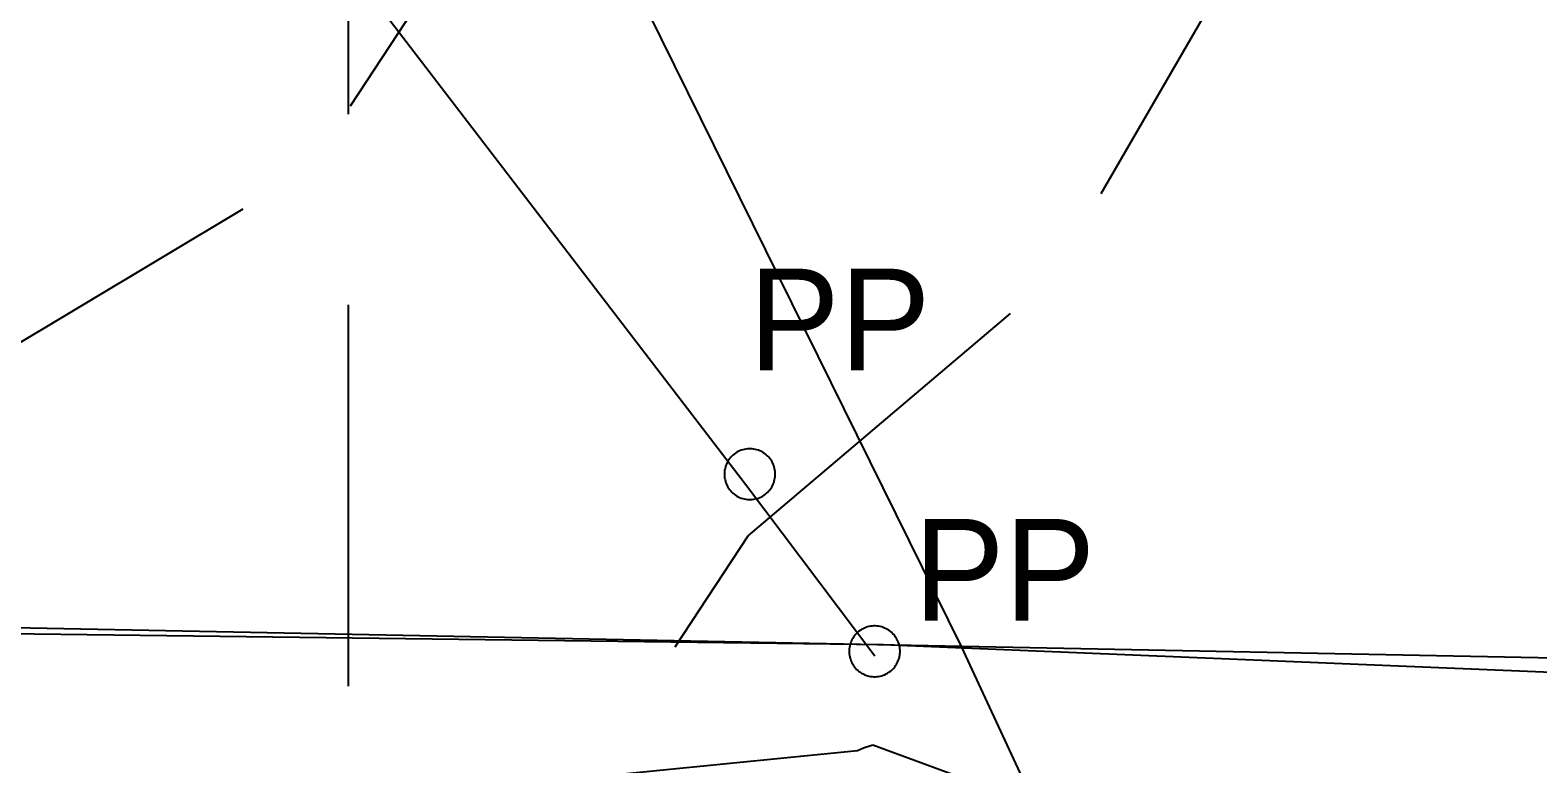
# Model space of a CAD drawing. Header units: inches. Extents: x 2439273 to 2445077, y 7048639 to 7057917.
# Drawn here: x 2441137.1 to 2441255.6, y 7051568.3 to 7051626 of the extents above; entities that cross this region are included whole.
import ezdxf

# ---------------------------------------------------------------- set-up
doc = ezdxf.new("R2010")
doc.units = ezdxf.units.IN
doc.header["$LTSCALE"] = 300
doc.header["$MEASUREMENT"] = 0
for name, pattern in [('DASHED', [0.29, 0.25, -0.04]), ('DASHEDX2', [0.165, 0.125, -0.04]), ('HIDDEN', [0.375, 0.25, -0.125]), ('PHANTOM', [4.25, 3.5, -0.15, 0.15, -0.15, 0.15, -0.15])]:
    doc.linetypes.add(name, pattern=pattern)
for name, color, linetype in [('EC', 43, 'DASHEDX2'), ('GRID', 254, 'HIDDEN'), ('new', 3, 'Continuous'), ('PC', 43, 'DASHEDX2')]:
    doc.layers.add(name, color=color, linetype=linetype)
doc.styles.add('TMODELF', font='tmodelf')

msp = doc.modelspace()

# ---------------------------------------------------------------- linework, layer by layer
at = {"layer": 'EC', "color": 43, "linetype": 'DASHEDX2', "flags": 128}
msp.add_lwpolyline([(2441311, 7051533.56), (2441287.11, 7051538.97), (2441286.52, 7051539.34), (2441285.22, 7051539.79), (2441203.33, 7051569.78), (2441202.6, 7051569.54), (2441202.14, 7051569.35), (2441181.06, 7051567.25), (2441193.53, 7051586.24), (2441217.4, 7051606.46), (2441243.68, 7051651.82), (2441251.4, 7051641.21), (2441262.96, 7051656.34), (2441260.23, 7051660.5), (2441263.93, 7051668.41), (2441266.73, 7051677.38), (2441279.41, 7051699.41), (2441279.88, 7051704.59), (2441276.62, 7051705.98), (2441270.31, 7051713.62), (2441270.68, 7051727.53), (2441270.27, 7051728.02), (2441269.8, 7051728.43), (2441256.06, 7051728.03), (2441252.88, 7051738.63), (2441252.17, 7051742.11), (2441253.48, 7051744.99), (2441251.61, 7051752.56), (2441249.33, 7051761.73), (2441247.49, 7051765.76), (2441246.88, 7051765.8), (2441245.51, 7051774.01), (2441243.67, 7051777.31), (2441239.49, 7051785.43), (2441235.23, 7051789.98), (2441227.14, 7051798.34), (2441226.79, 7051798.68), (2441226.64, 7051798.78), (2441226.45, 7051798.77), (2441217.91, 7051803.32), (2441214.55, 7051804.16), (2441205.06, 7051812.59), (2441203.96, 7051812.94), (2441200.43, 7051815.05), (2441195.97, 7051816.84), (2441194.54, 7051818.08), (2441193.1, 7051818.96), (2441192.69, 7051820.67), (2441189.74, 7051822.77), (2441184.8, 7051830.52), (2441172.94, 7051838.53), (2441161.83, 7051847.37), (2441154.21, 7051865.67), (2441150.62, 7051869.43), (2441132.04, 7051892.31), (2441122.44, 7051895.02), (2441106.08, 7051902.6), (2441093.23, 7051903.48), (2441092.44, 7051904.89), (2441069.81, 7051903.95), (2441055.62, 7051901.52), (2441054.9, 7051901.41), (2441051.97, 7051900.69), (2441045.09, 7051904.61), (2441045.04, 7051908.91), (2441042.42, 7051907.4), (2441038.68, 7051910.39), (2441031.39, 7051935.76), (2441025.45, 7051944.56), (2441003.24, 7051977.92), (2440986.81, 7051997.62), (2440988.72, 7052033.4), (2441011.03, 7052006.17), (2441062.76, 7051995.24), (2441069.8, 7052004.34), (2441073.68, 7052024.52), (2441091.1, 7052050.55), (2441062.94, 7052057.7), (2441051.87, 7052072.24), (2441026.2, 7052119.38), (2440998.5, 7052153.21), (2440969.77, 7052195.68), (2440952.24, 7052221.28), (2440922.18, 7052267.73), (2440897.94, 7052306.65), (2440878.47, 7052340.16), (2440878.02, 7052352.07), (2440887.88, 7052365.17), (2440931.31, 7052399.05), (2440966.21, 7052429.76), (2440995.6, 7052453.72), (2441029.45, 7052477.34), (2441044.03, 7052487.07), (2441082.57, 7052499.55), (2441077.19, 7052531.49), (2441051.78, 7052555.84), (2441013.75, 7052574.01), (2440985.87, 7052584.38), (2440968.49, 7052599.43), (2440924.05, 7052633.6), (2440906.06, 7052661.69), (2440881.3, 7052692.09), (2440856.33, 7052706.36), (2440810.28, 7052739.89), (2440796.34, 7052758.02), (2440794.78, 7052759.15), (2440779.8, 7052759.89), (2440794.12, 7052757.88), (2440797.04, 7052745.66), (2440739.47, 7052697.61), (2440758, 7052738.43), (2440761.09, 7052757.94), (2440756.85, 7052764.6), (2440733.36, 7052776.72), (2440706.85, 7052806.23), (2440696.78, 7052811), (2440656.19, 7052822.1), (2440641.04, 7052823.14), (2440622.55, 7052813.16), (2440585.63, 7052826.27), (2440552.06, 7052784.64), (2440548.85, 7052779.21), (2440548.58, 7052778.1), (2440527.66, 7052770.83), (2440527.47, 7052771.62), (2440524.17, 7052776.29), (2440524.08, 7052776.57), (2440524.15, 7052776.74), (2440524.33, 7052776.73), (2440524.45, 7052778.8), (2440525.77, 7052784.96), (2440526.06, 7052787.38), (2440525.02, 7052787.31), (2440518.04, 7052804.24), (2440513.13, 7052816.9), (2440504.09, 7052840.95), (2440501.84, 7052844.01), (2440501.22, 7052845.94), (2440501.99, 7052839.31), (2440502.08, 7052838.36), (2440499.78, 7052838.74), (2440499.77, 7052838.74), (2440499.75, 7052838.84), (2440497.87, 7052845.04), (2440497.6, 7052845.88), (2440490.98, 7052843.02), (2440490.45, 7052842.3)], dxfattribs=at)
at = {"layer": 'EC', "color": 43, "linetype": 'DASHED', "flags": 128}
msp.add_lwpolyline([(2441290.44, 7051535.19), (2441285.74, 7051536.26), (2441284.57, 7051536.98), (2441282.04, 7051537.86), (2441203.57, 7051566.59), (2441200.89, 7051565.72), (2441199.17, 7051565), (2441154.29, 7051560.53), (2441153.67, 7051560.06), (2441152.26, 7051558.95), (2441145.57, 7051553.74), (2441123.25, 7051551.58), (2441132.7, 7051599.32), (2441158.99, 7051615.07), (2441167.25, 7051627.65), (2441171.82, 7051631.52), (2441179.88, 7051645.45), (2441187.53, 7051674.68), (2441189.12, 7051701.21), (2441192.11, 7051707.23), (2441197.78, 7051716.69), (2441198.89, 7051715.81), (2441219.7, 7051741.32), (2441217.77, 7051761.93), (2441230.39, 7051775.42), (2441234.29, 7051778.51), (2441235.06, 7051783.21), (2441231.42, 7051786.72), (2441224.57, 7051791.21), (2441220.6, 7051788.92), (2441220.77, 7051790.38), (2441218.63, 7051788.84), (2441214.51, 7051786.13), (2441212.13, 7051787.53), (2441211.25, 7051787.8), (2441199.47, 7051788.84), (2441198.73, 7051789.03)], dxfattribs=at)
at = {"layer": 'GRID', "linetype": 'HIDDEN', "ltscale": 0.4}
msp.add_line((2441161.88, 7049369.42), (2441162.76, 7057759.42), dxfattribs=at)
at = {"layer": 'new', "color": 3, "linetype": 'PHANTOM', "flags": 128}
msp.add_lwpolyline([(2441600.08, 7051780.65), (2441431.15, 7051648.41), (2441352.47, 7051574.77), (2441061.94, 7051580.47), (2440691.83, 7051752.53), (2440551.86, 7051830.43), (2440534.04, 7052906.77)], dxfattribs=at)
at = {"layer": 'new', "color": 3, "linetype": 'Continuous', "flags": 128}
for points in [[(2441203.49, 7051576.78), (2441193.34, 7051590.29), (2441087.53, 7051728.33), (2441099.93, 7051780.4), (2441136.92, 7051853.88), (2441172.37, 7051929.74)], [(2441289.54, 7051575.25), (2441259.25, 7051575.4), (2441204.16, 7051577.68), (2441101.91, 7051578.97), (2441061.94, 7051580.47), (2441024.72, 7051596.27), (2440889.62, 7051659.47)]]:
    msp.add_lwpolyline(points, dxfattribs=at)
for points in [[(2441195.08, 7051592.52), (2441194.99, 7051592.6), (2441194.89, 7051592.68), (2441194.79, 7051592.76), (2441194.69, 7051592.82), (2441194.58, 7051592.88), (2441194.46, 7051592.94), (2441194.34, 7051592.98), (2441194.23, 7051593.02), (2441194.1, 7051593.05), (2441193.98, 7051593.08), (2441193.86, 7051593.09), (2441193.73, 7051593.1), (2441193.6, 7051593.1), (2441193.48, 7051593.09), (2441193.35, 7051593.08), (2441193.23, 7051593.05), (2441193.11, 7051593.02), (2441192.99, 7051592.98), (2441192.87, 7051592.94), (2441192.76, 7051592.88), (2441192.65, 7051592.82), (2441192.54, 7051592.76), (2441192.44, 7051592.68), (2441192.34, 7051592.6), (2441192.25, 7051592.52), (2441192.17, 7051592.43), (2441192.09, 7051592.33), (2441192.01, 7051592.23), (2441191.95, 7051592.12), (2441191.89, 7051592.01), (2441191.83, 7051591.9), (2441191.79, 7051591.78), (2441191.75, 7051591.66), (2441191.72, 7051591.54), (2441191.69, 7051591.42), (2441191.68, 7051591.29), (2441191.67, 7051591.17), (2441191.67, 7051591.04), (2441191.68, 7051590.91), (2441191.69, 7051590.79), (2441191.72, 7051590.67), (2441191.75, 7051590.54), (2441191.79, 7051590.43), (2441191.83, 7051590.31), (2441191.89, 7051590.19), (2441191.95, 7051590.08), (2441192.01, 7051589.98), (2441192.09, 7051589.88), (2441192.17, 7051589.78), (2441192.25, 7051589.69), (2441192.34, 7051589.6), (2441192.44, 7051589.52), (2441192.54, 7051589.45), (2441192.65, 7051589.38), (2441192.76, 7051589.32), (2441192.87, 7051589.27), (2441192.99, 7051589.22), (2441193.11, 7051589.18), (2441193.23, 7051589.15), (2441193.35, 7051589.13), (2441193.48, 7051589.11), (2441193.6, 7051589.1), (2441193.73, 7051589.1), (2441193.86, 7051589.11), (2441193.98, 7051589.13), (2441194.1, 7051589.15), (2441194.23, 7051589.18), (2441194.34, 7051589.22), (2441194.46, 7051589.27), (2441194.58, 7051589.32), (2441194.69, 7051589.38), (2441194.79, 7051589.45), (2441194.89, 7051589.52), (2441194.99, 7051589.6), (2441195.08, 7051589.69), (2441195.17, 7051589.78), (2441195.25, 7051589.88), (2441195.32, 7051589.98), (2441195.39, 7051590.08), (2441195.45, 7051590.19), (2441195.5, 7051590.31), (2441195.55, 7051590.43), (2441195.59, 7051590.54), (2441195.62, 7051590.67), (2441195.64, 7051590.79), (2441195.66, 7051590.91), (2441195.67, 7051591.04), (2441195.67, 7051591.17), (2441195.66, 7051591.29), (2441195.64, 7051591.42), (2441195.62, 7051591.54), (2441195.59, 7051591.66), (2441195.55, 7051591.78), (2441195.5, 7051591.9), (2441195.45, 7051592.01), (2441195.39, 7051592.12), (2441195.32, 7051592.23), (2441195.25, 7051592.33), (2441195.17, 7051592.43), (2441195.08, 7051592.52)], [(2441204.89, 7051578.58), (2441204.8, 7051578.67), (2441204.71, 7051578.75), (2441204.6, 7051578.82), (2441204.5, 7051578.89), (2441204.39, 7051578.95), (2441204.27, 7051579), (2441204.16, 7051579.05), (2441204.04, 7051579.09), (2441203.92, 7051579.12), (2441203.79, 7051579.14), (2441203.67, 7051579.16), (2441203.54, 7051579.17), (2441203.42, 7051579.17), (2441203.29, 7051579.16), (2441203.17, 7051579.14), (2441203.04, 7051579.12), (2441202.92, 7051579.09), (2441202.8, 7051579.05), (2441202.69, 7051579), (2441202.57, 7051578.95), (2441202.46, 7051578.89), (2441202.36, 7051578.82), (2441202.25, 7051578.75), (2441202.16, 7051578.67), (2441202.07, 7051578.58), (2441201.98, 7051578.49), (2441201.9, 7051578.4), (2441201.83, 7051578.29), (2441201.76, 7051578.19), (2441201.7, 7051578.08), (2441201.64, 7051577.96), (2441201.6, 7051577.85), (2441201.56, 7051577.73), (2441201.53, 7051577.61), (2441201.5, 7051577.48), (2441201.49, 7051577.36), (2441201.48, 7051577.23), (2441201.48, 7051577.11), (2441201.49, 7051576.98), (2441201.5, 7051576.86), (2441201.53, 7051576.73), (2441201.56, 7051576.61), (2441201.6, 7051576.49), (2441201.64, 7051576.37), (2441201.7, 7051576.26), (2441201.76, 7051576.15), (2441201.83, 7051576.05), (2441201.9, 7051575.94), (2441201.98, 7051575.85), (2441202.07, 7051575.75), (2441202.16, 7051575.67), (2441202.25, 7051575.59), (2441202.36, 7051575.52), (2441202.46, 7051575.45), (2441202.57, 7051575.39), (2441202.69, 7051575.33), (2441202.8, 7051575.29), (2441202.92, 7051575.25), (2441203.04, 7051575.22), (2441203.17, 7051575.19), (2441203.29, 7051575.18), (2441203.42, 7051575.17), (2441203.54, 7051575.17), (2441203.67, 7051575.18), (2441203.79, 7051575.19), (2441203.92, 7051575.22), (2441204.04, 7051575.25), (2441204.16, 7051575.29), (2441204.27, 7051575.33), (2441204.39, 7051575.39), (2441204.5, 7051575.45), (2441204.6, 7051575.52), (2441204.71, 7051575.59), (2441204.8, 7051575.67), (2441204.89, 7051575.75), (2441204.98, 7051575.85), (2441205.06, 7051575.94), (2441205.13, 7051576.05), (2441205.2, 7051576.15), (2441205.26, 7051576.26), (2441205.32, 7051576.37), (2441205.36, 7051576.49), (2441205.4, 7051576.61), (2441205.43, 7051576.73), (2441205.46, 7051576.86), (2441205.47, 7051576.98), (2441205.48, 7051577.11), (2441205.48, 7051577.23), (2441205.47, 7051577.36), (2441205.46, 7051577.48), (2441205.43, 7051577.61), (2441205.4, 7051577.73), (2441205.36, 7051577.85), (2441205.32, 7051577.96), (2441205.26, 7051578.08), (2441205.2, 7051578.19), (2441205.13, 7051578.29), (2441205.06, 7051578.4), (2441204.98, 7051578.49), (2441204.89, 7051578.58)]]:
    msp.add_lwpolyline(points, close=True, dxfattribs=at)
at = {"layer": 'PC', "color": 24, "linetype": 'Continuous', "flags": 128}
msp.add_lwpolyline([(2441227.66, 7051551.94), (2441220.93, 7051554.68), (2441210.32, 7051577.56), (2441183.67, 7051631.58, 0.379659), (2441159.09, 7051641.6), (2441086.49, 7051616.02, -0.183777), (2441058.05, 7051616.72), (2441049.5, 7051620.22)], format="xyb", dxfattribs=at)

# ---------------------------------------------------------------- texts
at = {"layer": 'new', "color": 3, "linetype": 'Continuous', "style": 'TMODELF'}
for p in [(2441193.6, 7051599.26), (2441206.56, 7051579.58)]:
    msp.add_text('PP', height=8, dxfattribs=at).set_placement(p)

doc.saveas('drawing.dxf')
